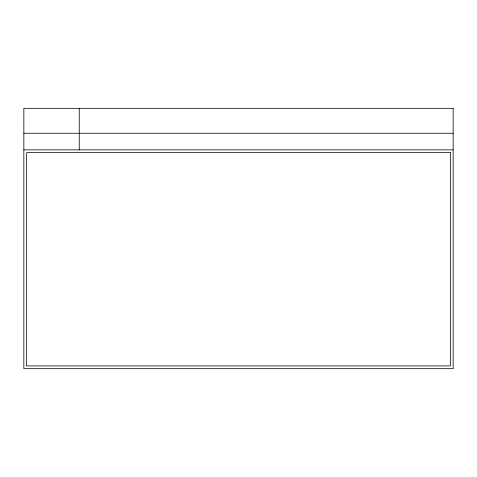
<?xml version="1.0" encoding="UTF-8"?>
<svg xmlns="http://www.w3.org/2000/svg" width="477" height="477" viewBox="0 0 477 477"><rect width="100%" height="100%" fill="white"/><g stroke="black" fill="none" stroke-linecap="round" stroke-linejoin="round"><path stroke-width="0.72" d="M23.85 133.25L453.15 133.25M23.85 149.867L453.15 149.867M79.242 108.327L79.242 149.867M453.15 108.327L23.85 108.327L23.85 368.673L453.15 368.673L453.15 108.327M450.377 152.64L26.623 152.64L26.623 365.907L450.377 365.907L450.377 152.64"/></g></svg>
